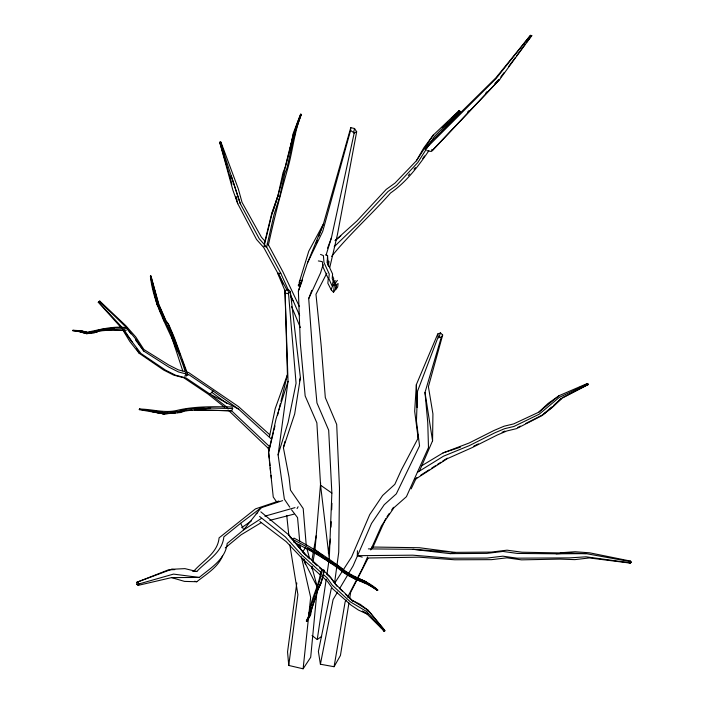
<?xml version="1.0" encoding="UTF-8"?>
<svg xmlns="http://www.w3.org/2000/svg" width="704" height="704" viewBox="0 0 704 704"><rect width="100%" height="100%" fill="white"/><g stroke="black" fill="none" stroke-linecap="round" stroke-linejoin="round"><path stroke-width="1.06" d="M419.549 470.87L432.564 440.801L432.925 413.899L428.402 386.69L442.684 334.99L440.493 332.913L437.747 333.995L416.354 384.613L414.674 411.321L418.141 438.108L401.394 469.876L394.821 484.343L382.606 495.493L369.732 514.606L351.604 556.952L343.482 569.527M362.234 557.154L357.333 555.676L357.43 550.748M331.03 527.155L331.232 521.708M331.69 509.731L331.936 503.202M311.784 290.374L308.713 298.61L314.178 373.393L316.958 402.952L328.68 430.206L331.857 493.073L329.27 558.642L320.575 485.206L316.87 422.858L305.166 395.965L300.309 343.086L298.373 291.095L307.525 262.821L323.4 224.013L350.777 127.67L354.543 128.506L356.664 131.789L337.445 234.494L329.78 267.45M327.914 265.241L327.237 262.469L327.545 255.482L325.952 254.681M307.525 262.821L322.722 231.37L350.566 130.442L350.777 127.67M333.353 282.322L333.67 278.564L332.455 275.818M320.637 482.882L314.943 550.493M309.382 615.903L309.443 612.031L309.109 614.97L306.363 621.025L306.838 621.289C311.538 613.606 312.479 604.384 315.876 596.086M316.941 591.633L310.693 657.29L303.116 668.8L288.754 665.447L287.549 651.895L296.798 582.947M630.379 563.121L629.138 562.681L629.262 561.431L630.573 561.097L631.268 562.135L630.379 563.121L589.354 557.946L574.869 559.627L560.094 559.099L521.506 559.856L506.898 557.823L491.55 559.654L454.74 559.777L419.082 557.172L367.338 558.008M303.116 668.8L310.649 597.379L301.409 556.776M328.469 266.138L328.988 261.413L327.131 260.964M333.502 292.301L334.514 283.642L332.103 287.03L331.232 289.846L333.502 292.301L334.963 290.057L336.362 285.595L334.074 284.645L335.139 280.412L333.054 282.084L332.006 285.833L328.838 278.511L329.243 274.05L323.99 262.566L323.4 255.605L320.549 254.417M288.754 665.447L297.906 594.704L289.854 544.94M289.784 507.188L284.363 499.154L278.106 454.881L288.033 381.348L284.988 290.497L288.138 289.467L290.33 291.474L300.397 377.696L294.677 413.961L283.413 447.77L289.071 477.347L290.479 490.107L303.204 508.543L306.231 545.292M334.506 583.458L338.738 552.218L339.486 488.004L336.688 424.424L325.318 397.593L321.218 346.095L315.973 294.272L326.823 273.196M288.27 289.916L280.79 273.328L266.631 247.042L264.053 246.321L271.929 213.954L277.878 195.923L283.052 172.577L285.366 166.857L289.81 149.89L293.471 132.704L300.634 114.206L301.277 114.462C294.413 131.595 292.882 150.022 287.962 167.728C280.729 193.222 273.962 219.19 268.374 245.203M99.766 301.074L98.305 302.262L99.766 301.074L125.866 325.732L135.81 337.014L143.88 349.483L168.828 365.042L178.297 369.838L184.518 371.492M312.048 635.554L317.24 639.549L326.225 579.137M327.026 573.742L328.786 561.88M441.496 131.639L460.073 111.311L458.858 110.862L433.198 135.159L423.79 147.884L416.354 160.82L394.953 183.119L386.188 189.429L357.016 220.889L335.051 240.645L340.833 235.84M328.346 553.071L330.458 539.123M139.304 409.658L139.577 409.059C152.029 409.103 164.067 413.266 176.396 410.546C194.418 406.111 213.418 406.63 231.986 406.965L232.672 408.558L231.59 410.881L197.111 409.825L185.09 410.881L180.796 412.509L164.199 413.961L139.304 409.658L139.577 409.059M336.362 285.595L335.685 289.81L337.674 286.977L338.131 283.58L334.805 285.419M348.938 602.994L340.437 655.486L334.083 666.723L320.408 664.233L318.384 651.473L331.302 588.377M349.633 598.708L350.671 592.284L367.981 558.351M334.083 666.723L345.101 601.982L346.113 600.037M311.802 568.691L312.171 566.544M312.91 562.267L314.574 552.631M271.929 213.954C284.161 181.482 287.584 146.538 300.652 114.365L300.634 114.206M311.907 560.261L313.403 551.707M313.773 549.569L316.202 535.665M320.408 664.233L333.089 599.562L337.542 592.073M269.491 436.498L275.22 408.558L287.426 374.686L284.988 290.497M320.69 571.56C319.062 586.608 309.918 600.054 309.109 614.97M289.854 150.418L293.498 133.179M310.702 613.853L310.332 615.613L306.838 621.289M325.978 255.394L331.408 237.873L354.209 132.986L356.664 131.789M377.687 589.97L377.423 590.48L377.687 589.97C367.963 580.554 354.517 578.134 344.018 570.055C328.425 557.982 311.538 547.281 294.017 538.102L292.926 539.51C310.517 548.504 327.791 558.712 343.306 570.9C353.874 578.978 367.409 581.266 377.494 590.172M276.945 502.374L273.249 497.006L268.523 452.558L276.074 418.862L288.033 381.348M353.566 132.792L354.543 128.506M310.649 614.504L311.027 610.298M321.508 581.407L317.574 590.286L321.508 581.407L324.368 570.39L322.538 569.492C319.915 581.46 315.568 593.006 311.608 604.49C309.443 610.025 310.596 616.255 306.363 621.025M283.413 447.77L284.953 441.399M299.622 380.882L300.397 377.696M294.65 135.353L295.152 133.267M268.523 452.558L273.442 432.291M273.962 430.153L274.991 425.885M277.587 415.219L278.362 412.025M278.881 409.886L280.43 403.489M280.949 401.359L287.426 374.686M264.502 242.968L271.832 213.083L277.878 195.923L277.983 196.495M222.587 555.817C217.941 567.459 206.175 574.209 196.786 581.733L184.536 581.398L171.547 577.614L138.081 585.385L136.849 584.32L136.805 582.278L168.485 569.826L174.75 569.615M127.01 328.354L114.338 328.082L106.63 328.742L106.339 329.886L99.431 330.818L96.439 332.235M323.11 575.115L320.927 583.537L317.574 590.286M323.893 572.132L324.368 570.39M289.81 149.89L291.192 144.848M318.006 588.667C316.413 596.35 313.482 603.328 310.974 610.676M370.735 549.947L381.445 525.914L393.967 507.69L406.437 496.672L428.481 447.55L427.759 422.717L424.996 392.471L441.276 337.348L442.684 334.99M299.455 286.466L299.279 282.163L308.774 251.178L323.4 224.013L318.85 236.21M278.106 454.881L288.147 422.215L296.067 383.214L288.534 293.744L290.33 291.474M323.092 264.678L320.54 272.923L308.713 298.61M72.741 330.713C76.19 329.798 86.469 335.095 92.118 333.01M287.241 290.382L263.771 247.57L256.529 239.448L237.767 203.694L232.874 190.115L219.701 142.208L220.959 142.173L238.286 188.778L242.053 202.418L261.43 237.222L265.047 241.278M301.277 114.462L294.536 133.522L287.082 167.816L284.874 173.281L279.602 196.997L274.023 214.614L266.631 247.042L259.274 238.797L240.275 203.658L220.378 142.481L219.595 142.498M295.222 130.706L301.022 114.259M438.68 338.008L440.493 332.913M298.373 291.095L302.544 279.91M316.193 243.32L317.337 240.275M327.562 248.169L331.408 237.873M437.747 333.995L438.231 336.741L417.542 391.186L416.442 421.115L419.549 445.878L396.308 493.865L384.234 504.715L371.518 523.442L353.109 565.875L348.656 573.364M210.672 408.038L197.683 408.355L197.111 409.825L210.672 408.038L232.672 408.558M362.402 611.16L366.934 613.958L384.542 631.435L384.877 630.59L368.183 610.324L360.175 604.314L352.458 600.494L334.91 583.598L329.551 576.03L304.031 553.089L288.605 534.758L260.823 511.843M334.074 284.645L334.514 283.642M367.611 556.952L362.701 567.97L347.618 597.124M372.416 548.416L385.73 518.602M411.162 488.875L416.038 478.562M138.081 585.385L138.794 583.994L173.51 574.103L199.241 577.438C210.329 568.11 225.57 559.442 227.163 543.47L243.698 529.866L261.184 518.558M306.478 621.386L308.898 616.818M297.062 508.596L298.1 506.739M299.279 282.163L300.379 280.289M339.768 588.333L347.547 575.238M334.778 582.991L342.32 571.322M302.72 551.883L305.721 547.29M416.354 160.82L433.198 135.159M422.761 158.567L424.494 155.962M428.842 150.753C418.185 166.426 406.252 182.134 390.526 193.002C371.474 214.676 349.659 233.913 331.61 256.388M386.927 516.859L389.321 513.374M391.714 509.89L393.51 507.276M335.5 284.627L335.201 283.36L337.374 280.377M431.834 149.459L432.265 150.744L499.699 79.429L531.705 35.631L530.49 35.314L495.81 77.915L424.679 148.034L425.11 149.31L496.047 78.575L530.49 35.314M500.773 77.009L504.064 72.609M508.666 66.449L515.249 57.64M516.569 55.88L525.122 44.44M526.442 42.671L531.705 35.631M261.149 507.76L243.698 529.866L240.68 523.266L261.149 507.76L282.603 500.623M334.189 246.726L358.679 223.124L387.93 191.594L396.563 185.39L417.762 162.562L434.28 136.629L459.254 111.461L460.002 111.742M300.3 282.656L298.223 285.19L299.534 286.915M321.306 570.874L322.538 569.492M408.329 175.472L409.754 173.888M414.031 169.145L415.457 167.57M436.313 137.21L439.278 134.024M499.699 79.429L431.262 151.501L426.835 150.63M451.968 119.838L460.073 111.311M467.544 112.13L469.066 110.546M485.778 93.069L487.3 91.476M494.894 83.538L498.696 79.57M193.609 571.393C202.673 560.789 217.659 553.194 219.094 537.865L255.464 508.886L278.907 500.993M442.314 127.318L447.735 122.047M451.616 118.29L459.36 110.774M561.546 398.464L553.238 406.481L542.749 414.797L525.826 423.465M421.59 465.837L443.045 452.91L469.119 443.018L493.97 430.496L504.038 426.219L513.638 423.914L538.789 412.183L548.038 403.471L559.099 395.674L587.224 383.557L588.394 384.402L561.326 398.614L551.734 407.836L541.622 415.818L516.525 428.639L506.889 430.954L497.226 435.037L472.296 447.55L447.269 458.682L414.656 479.723M192.412 571.129L196.794 571.516C206.624 560.85 222.314 552.834 223.854 536.853L240.68 523.266M270.855 438.592L238.612 409.13L213.25 391.09L209.968 394.064L185.926 377.916L175.507 375.179L165.563 370.154L140.994 353.522L122.69 329.507M542.749 414.797L551.637 407.053M554.057 404.95L561.326 398.614M225.28 547.879L241.076 534.811L261.457 522.491M538.789 412.183L559.099 395.674M531.793 35.851L530.578 35.534M317.24 639.549L321.693 636.372M559.636 399.59L561.414 398.358M241.674 527.657L251.284 521.004M256.142 513.726L257.682 512.697M415.254 478.72L417.085 477.541M420.754 475.191L428.991 469.894M431.737 468.134L435.406 465.775M437.237 464.596L440.898 462.246M442.728 461.067L447.304 458.128M417.472 472.322L443.494 456.192L469.498 445.553L494.595 432.925L504.504 428.727L513.955 426.457L539.176 414.207L559.346 397.338L587.294 384.226L588.016 384.745M383.759 631.25L383.61 630.291L384.296 629.878M220.378 142.481L220.959 142.173M96.254 331.232L98.595 330.018M562.294 397.734L588.394 384.402M473.634 446.248L478.359 443.872M517.792 427.442L520.476 426.114M578.908 387.754L581.909 386.39M583.906 385.484L587.902 383.671M502.084 432.274L504.988 431.042M186.27 375.804L188.038 375.082L174.108 337.093L168.652 324.359L165.915 320.593L158.875 304.489L150.973 276.126L150.418 276.25C154.167 312.286 177.531 341.229 186.27 375.804L184.492 376.086M136.805 582.278L171.609 569.29L184.914 568.63L196.794 571.516M180.11 410.837L182.618 409.895M184.334 410.784L177.417 412.685M443.045 452.91L460.425 447.172M136.849 584.32L138.961 583.695M177.575 350.874L172.982 337.498L171.908 337.806L182.758 370.894M264.862 516.182L294.985 507.628M368.359 548.882L413.01 549.322L450.19 553.634L455.004 552.367L491.269 552.094L507.047 550.176L522.042 552.218L562.434 552.983M269.834 520.344L293.938 514.175M150.418 276.25L150.973 276.126M93.685 332.86L97.02 332.068M114.338 328.082L106.339 329.886L126.447 330.167M72.987 330.37L81.338 331.074L87.622 332.622L97.205 330.95L99.642 329.683L106.63 328.742M94.283 332.684L86.759 333.714L80.643 331.936M98.78 331.021L113.054 329.833L124.318 330.431M139.647 409.314L164.745 412.764L181.157 411.066L185.522 409.42L197.683 408.355M175.586 412.896L169.682 413.424M185.425 410.687L191.99 410.106M194.181 409.922L230.234 410.714M105.6 329.076L112.957 328.513M560.278 552.79L575.089 551.734L589.653 552.825L630.573 561.097M164.199 413.961L152.645 411.734L163.539 413.855L167.631 413.565M450.19 553.634L486.886 553.379L502.902 551.443L517.466 553.432L556.098 553.802L569.606 552.992L586.186 553.643L629.262 561.431M280.79 273.328L277.763 273.504L285.34 291.588M197.525 408.17L203.808 407.986M334.312 283.369L335.201 283.36M357.333 555.676L412.782 555.174L450.032 558.219L487.054 558.07L502.806 556.178L517.132 558.166L569.466 557.885L586.001 556.811L629.138 562.681M171.547 577.614L199.241 577.438M556.098 553.802L586.186 553.643M125.206 327.554C112.094 325.987 99.81 329.754 87.234 332.2L81.057 330.739L72.89 330.246M371.879 547.008L419.443 547.738L455.004 552.367L413.01 549.322M171.609 569.29L173.8 569.483M72.732 330.449L80.626 331.276M139.366 409.27L146.599 410.062M72.89 330.66L81.083 331.813L87.322 333.564M153.63 410.863L164.745 412.764M629.121 561.783L631.268 562.135M318.331 260.938L322.282 261.615L323.11 267.256L328.266 278.67L327.844 283.246L331.232 289.846M285.234 293.137L288.534 293.744M81.338 331.074L87.622 332.622M438.231 336.741L441.276 337.348M194.691 581.231L196.786 581.733M186.595 372.038L188.672 372.592L238.471 406.569L269.755 434.738M160.609 413.002L163.539 413.855M377.423 590.48C366.995 582.19 353.496 580.131 342.91 572.053C327.976 560.006 310.781 550.598 293.638 542.036M377.573 590.462L365.992 583.044L354.279 578.547L365.605 583.088M83.697 332.49L86.759 333.714M354.552 576.884L366.186 581.715M361.627 580.105L366.344 582.19L377.731 590.146M366.934 613.958L358.433 610.051L350.944 605.035L332.666 588.773L327.298 581.152L321.974 576.462M362.437 611.239L367.998 613.976M363.176 581.645L365.992 583.044M308.026 548.794L314.758 552.262M238.612 409.13L209.968 394.064L227.295 407.484M353.355 577.984L343.376 571.912L340.745 569.422M326.964 558.923L333.344 562.83M335.166 563.948L336.978 565.066M326.357 560.208L333.652 564.678M345.761 571.727L347.459 572.774M352.458 600.494L368.183 610.324M135.485 339.935L143.88 351.164L168.74 367.039L178.376 371.914L188.936 374.704L213.25 391.09M351.085 575.124L353.804 576.884M338.501 566.069L344.071 570.68M336.389 566.359L340.094 568.806M315.647 552.878L318.322 554.726M320.1 555.958L325.442 559.645M367.03 610.333L369.697 612.181L384.877 630.59M350.566 130.442L354.209 132.986M320.575 485.206L331.857 493.073M122.584 329.56L129.756 341.396L139.216 353.302L163.706 370.084L173.659 375.109L183.797 377.775L207.865 393.932L224.673 407.246M211.57 392.146L227.11 403.612M316.395 551.223L323.426 556.415M259.926 521.558L286.229 541.675L302.113 558.395L319.686 574.446M231.625 410.837L269.544 446.6M228.034 409.913L268.233 448.281M259.582 516.446L285.349 536.879L301.506 554.752L321.552 572.942M315.26 549.666L323.567 556.362M289.793 536.879L292.882 539.915M326.682 574.235L331.382 578.362L336.908 586.168M323.118 574.314L327.026 577.755L332.288 585.209L350.39 601.885L366.467 611.415L383.61 630.291M306.979 556.424L309.346 558.571M313.289 562.162L317.231 565.743M319.598 567.899L321.966 570.046M339.31 588.359L342.505 591.29M99.695 301.523L125.796 326.973L135.802 339.09L143.88 351.164M345.646 594.352L352.722 601.242M98.798 302.254L122.672 327.976M380.081 626.578L381.568 628.197M383.055 629.816L384.542 631.435M98.305 302.262L121.317 327.853M267.212 243.707L268.664 245.326L282.92 271.85L299.42 306.636M294.985 542.414L304.788 554.048L288.605 534.758M304.031 553.089L306.187 555.702M125.796 326.973L130.962 333.89M168.318 324.5L165.651 320.839L162.307 312.787M291.597 509.863L297.546 517.616L299.728 541.57M458.858 110.862L459.254 111.461M123.992 329.648L132.053 341.801M136.514 348.726L139.216 353.302M290.4 296.006L293.55 301.629L299.649 315.665M302.852 558.474L317.354 587.25M327.237 262.469L332.587 273.988L332.2 278.511L333.678 282.313M290.47 294.8L293.55 301.629M161.885 311.854L158.558 304.454L150.885 276.135M278.45 273.108L283.087 283.95M168.731 325.477L173.316 336.178M172.982 337.498C163.231 317.953 154.123 298.162 150.682 276.197M167.438 326.066L169.91 331.822M171.142 334.708L175.727 347.785M291.632 306.618L300.362 327.562M158.233 306.671L155.742 298.892M159.016 308.554L160.97 313.271M138.01 582.076L138.794 583.994M162.694 317.222L164.358 321.438M174.099 338.158L178.147 349.316M178.517 350.328L180.356 355.45M181.834 359.55L185.882 370.814M235.902 196.46L236.949 199.461M220.537 142.006L221.918 146.045M222.948 149.072L224.664 154.123M231.22 175.824L240.275 203.658M219.701 142.208L229.073 173.791M230.586 178.966L229.39 174.847L231.968 184.263M235.673 196.478L237.767 203.694M154.264 291.254L156.147 298.188M306.891 548.469L309.716 558.95M311.696 566.289L317.073 586.203M304.234 559.346L305.501 564.626M154.079 292.134L155.232 296.947M154.097 292.239L157.08 305.026M325.908 557.709L326.058 558.369M150.542 276.214L153.85 291.174M154.748 290.972L155.373 294.158M424.996 392.471L432.564 440.801M271.014 475.341L271.427 478.43M587.224 383.557L587.294 384.226M286.739 515.425L288.816 535.102M268.259 447.269L268.567 450.525M268.778 452.69L269.289 458.11M269.5 460.275L270.019 465.696M270.222 467.87L270.635 472.199M300.027 544.834L300.423 549.19M288.138 289.467L288.499 293.841M327.545 255.482L328.214 264.977M416.354 384.613L417.12 407.546M418.035 434.834L418.141 438.108"/></g></svg>
